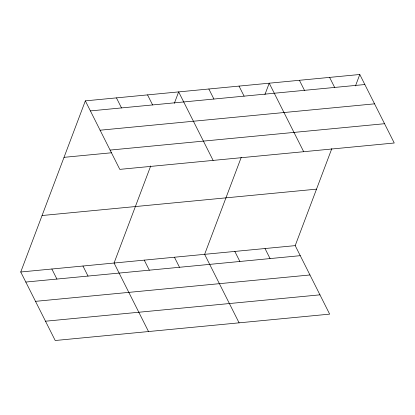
<?xml version="1.0" encoding="UTF-8"?>
<svg xmlns="http://www.w3.org/2000/svg" width="415" height="415" viewBox="0 0 415 415"><rect width="100%" height="100%" fill="white"/><g stroke="black" fill="none" stroke-linecap="round" stroke-linejoin="round"><path stroke-width="0.62" d="M331.844 148.544L295.205 245.628L329.66 314.134L55.205 340.507L20.75 271.996L85.34 100.866L359.795 74.493L394.25 143.004L119.795 169.372L85.34 100.866M150.707 165.948L114.063 263.032L148.518 331.544M174.347 103.314L178.652 91.897L213.113 160.408M241.276 157.249L204.631 254.328L239.092 322.839M264.915 94.61L269.226 83.197L303.681 151.703M355.484 85.905L359.795 74.493M90.397 110.914L364.847 84.541M100.098 130.206L374.553 103.833M110.094 150.08L384.549 123.712M64.024 157.337L111.635 152.762M42.065 215.525L316.515 189.152M20.75 271.996L295.205 245.628M25.803 282.05L300.258 255.676M35.508 301.342L309.958 274.969M45.505 321.215L319.955 294.842M329.603 77.392L334.656 87.446M299.412 80.292L304.47 90.346M239.035 86.097L244.087 96.145M208.844 88.997L213.901 99.045M265.014 248.528L270.066 258.576M234.823 251.428L239.88 261.481M147.548 94.885L152.606 104.938M116.444 97.878L121.502 107.926M174.445 257.233L179.498 267.281M144.254 260.132L149.307 270.181M82.959 266.02L88.016 276.074M51.854 269.008L56.907 279.062"/></g></svg>
